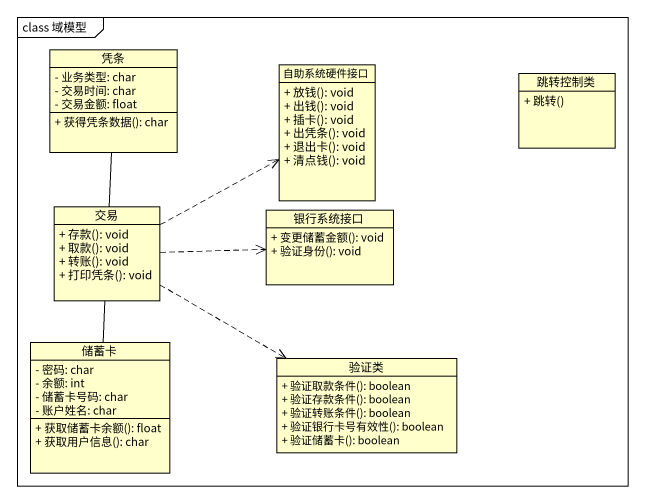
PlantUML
@startuml
mainframe class 域模型
hide circle
hide empty members
skinparam classAttributeIconSize 0
class 凭条 {
  - 业务类型: char
  - 交易时间: char
  - 交易金额: float
  + 获得凭条数据(): char
}
class 自助系统硬件接口 {
  + 放钱(): void
  + 出钱(): void
  + 插卡(): void
  + 出凭条(): void
  + 退出卡(): void
  + 清点钱(): void
}
class 跳转控制类 {
  + 跳转()
}
class 交易 {
  + 存款(): void
  + 取款(): void
  + 转账(): void
  + 打印凭条(): void
}
class 银行系统接口 {
  + 变更储蓄金额(): void
  + 验证身份(): void
}
class 储蓄卡 {
  - 密码: char
  - 余额: int
  - 储蓄卡号码: char
  - 账户姓名: char
  + 获取储蓄卡余额(): float
  + 获取用户信息(): char
}
class 验证类 {
  + 验证取款条件(): boolean
  + 验证存款条件(): boolean
  + 验证转账条件(): boolean
  + 验证银行卡号有效性(): boolean
  + 验证储蓄卡(): boolean
}
凭条 -- 交易
交易 .right.> 自助系统硬件接口
交易 .right.> 银行系统接口
交易 -- 储蓄卡
交易 .right.> 验证类
@enduml
